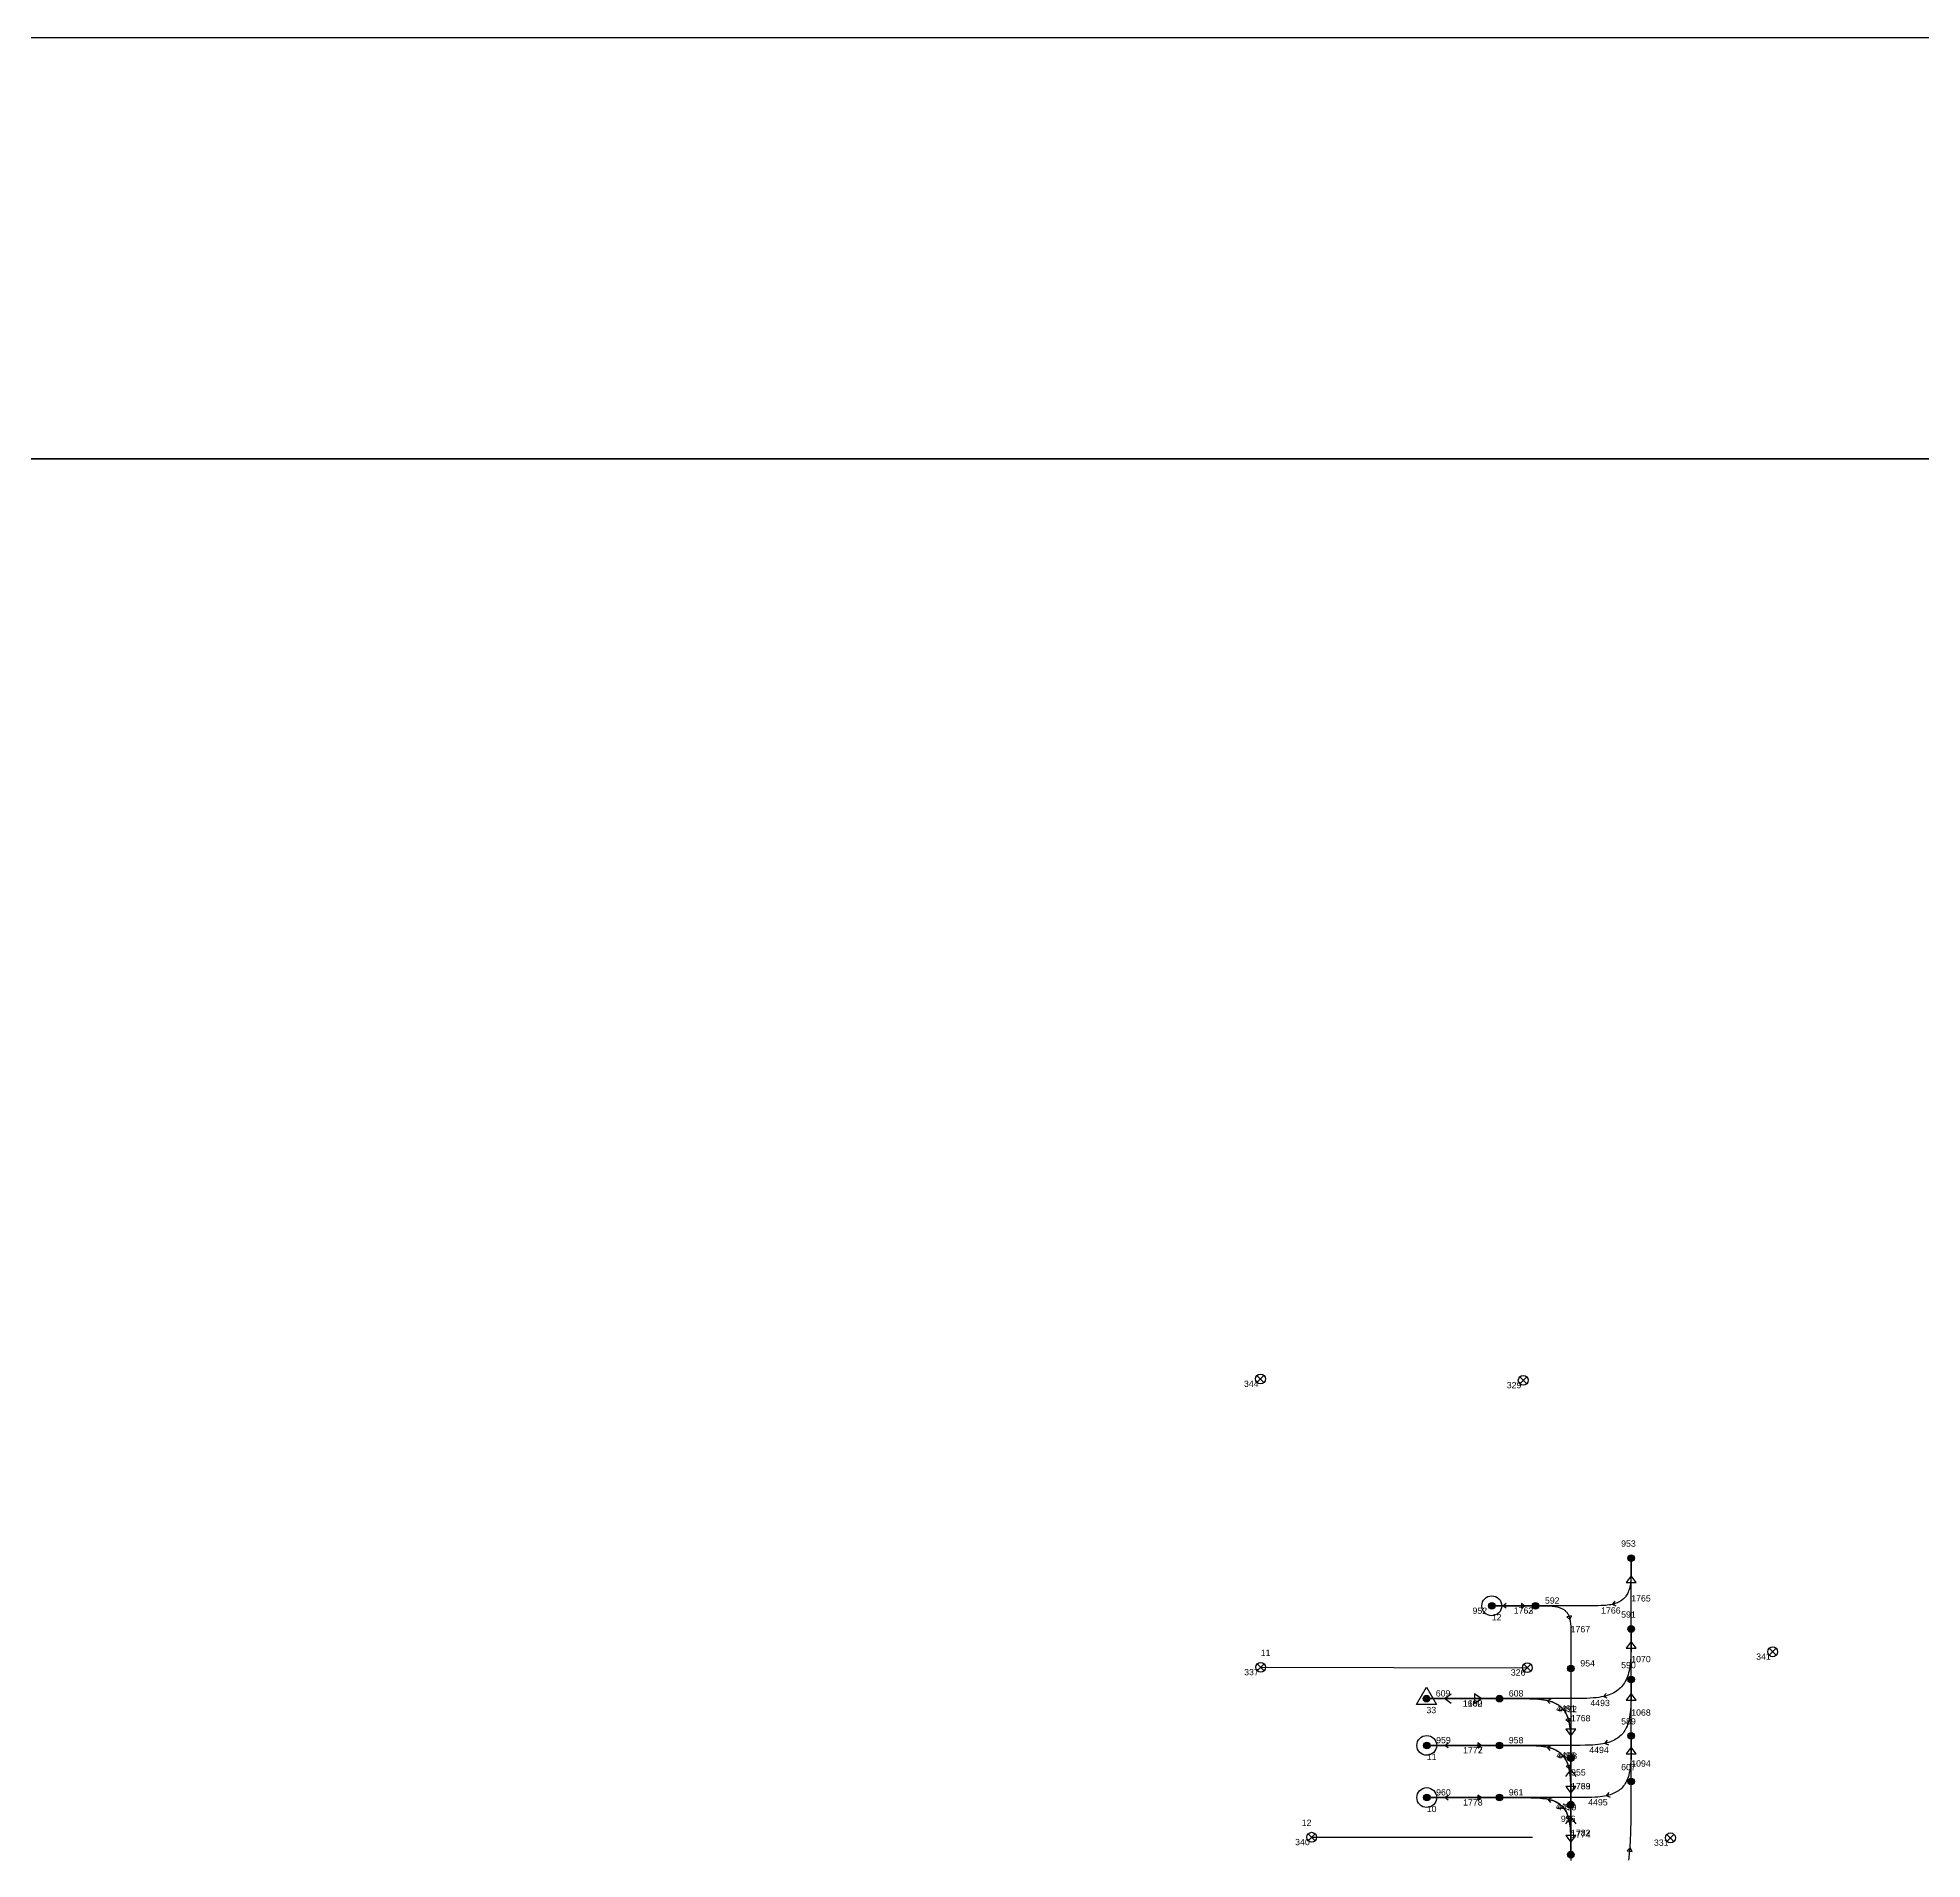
# Model space of a CAD drawing. Header units: millimetres. Extents: x 1508 to 209369, y 3688 to 146097.
# Drawn here: x 95389 to 152379, y 90996 to 146097 of the extents above; entities that cross this region are included whole.
import ezdxf

# ---------------------------------------------------------------- set-up
doc = ezdxf.new("R2010")
doc.units = ezdxf.units.MM
doc.layers.add('CAXA0', color=7, linetype='Continuous', lineweight=70)
for name, color, linetype, true_color in [('Ndc8_Activity_BanYun', 1, 'Continuous', 0xff0000), ('Ndc8_Activity_BanYunID', 1, 'Continuous', 0xff0000), ('Ndc8_DrawingLine', 7, 'Continuous', 0x000000), ('Ndc8_DrawingLineID', 7, 'Continuous', 0x000000), ('Ndc8_Forward', 5, 'Continuous', 0x0000ff), ('Ndc8_ForwardID', 5, 'Continuous', 0x0000ff), ('Ndc8_Home_Template', 1, 'Continuous', 0xff0000), ('Ndc8_Home_TemplateID', 1, 'Continuous', 0xff0000), ('Ndc8_NavigationArea', 7, 'Continuous', 0x800080), ('Ndc8_Point', 7, 'Continuous', 0x000080), ('Ndc8_PointID', 7, 'Continuous', 0x000080), ('Ndc8_Reflector', 7, 'Continuous', 0x008000), ('Ndc8_ReflectorID', 7, 'Continuous', 0x008000), ('Ndc8_Reverse', 5, 'Continuous', 0x0000ff), ('Ndc8_ReverseID', 5, 'Continuous', 0x0000ff), ('Ndc8_SD1_BWD_AutoLoadEnabled', 7, 'Continuous', 0x0080c0), ('Ndc8_SD1_BWD_AutoLoadEnabledID', 7, 'Continuous', 0x0080c0), ('Ndc8_SD1_BWD_LoadOperation', 5, 'Continuous', 0x0000ff), ('Ndc8_SD1_BWD_LoadOperationID', 5, 'Continuous', 0x0000ff), ('Ndc8_SD1_Fwd_CurveRight', 1, 'Continuous', 0xff0000), ('Ndc8_SD1_Fwd_CurveRightID', 1, 'Continuous', 0xff0000), ('Ndc8_SD1_Fwd_NoForkAutoAdjust', 5, 'Continuous', 0x0000ff), ('Ndc8_SD1_Fwd_NoForkAutoAdjustID', 5, 'Continuous', 0x0000ff), ('Ndc8_SD1_JiangCha', 7, 'Continuous', 0x0000a0), ('Ndc8_SD1_JiangChaID', 7, 'Continuous', 0x0000a0)]:
    doc.layers.add(name, color=color, linetype=linetype, true_color=true_color)
doc.styles.add('Ndc8Style', font='arial.ttf', dxfattribs={"height": 0.2})

msp = doc.modelspace()

# ---------------------------------------------------------------- hatches: boundary and pattern name
at = {"layer": 'Ndc8_Point'}
h = msp.add_hatch(color=256, dxfattribs=at)
edge = h.paths.add_edge_path(flags=0)
edge.add_arc((143576, 100109), 100, 0, 360)
h = msp.add_hatch(color=256, dxfattribs=at)
edge = h.paths.add_edge_path(flags=0)
edge.add_arc((139360, 98665), 100, 0, 360)
h = msp.add_hatch(color=256, dxfattribs=at)
edge = h.paths.add_edge_path(flags=0)
edge.add_arc((140685, 98665), 100, 0, 360)
h = msp.add_hatch(color=256, dxfattribs=at)
edge = h.paths.add_edge_path(flags=0)
edge.add_arc((143576, 97962), 100, 0, 360)
h = msp.add_hatch(color=256, dxfattribs=at)
edge = h.paths.add_edge_path(flags=0)
edge.add_arc((141754, 96766), 100, 0, 360)
h = msp.add_hatch(color=256, dxfattribs=at)
edge = h.paths.add_edge_path(flags=0)
edge.add_arc((143576, 96433), 100, 0, 360)
h = msp.add_hatch(color=256, dxfattribs=at)
edge = h.paths.add_edge_path(flags=0)
edge.add_arc((137384, 95857), 100, 0, 360)
h = msp.add_hatch(color=256, dxfattribs=at)
edge = h.paths.add_edge_path(flags=0)
edge.add_arc((139591, 95857), 100, 0, 360)
h = msp.add_hatch(color=256, dxfattribs=at)
edge = h.paths.add_edge_path(flags=0)
edge.add_arc((143576, 94732), 100, 0, 360)
h = msp.add_hatch(color=256, dxfattribs=at)
edge = h.paths.add_edge_path(flags=0)
edge.add_arc((137394, 94442), 100, 0, 360)
h = msp.add_hatch(color=256, dxfattribs=at)
edge = h.paths.add_edge_path(flags=0)
edge.add_arc((139591, 94442), 100, 0, 360)
h = msp.add_hatch(color=256, dxfattribs=at)
edge = h.paths.add_edge_path(flags=0)
edge.add_arc((141754, 94055), 100, 0, 360)
h = msp.add_hatch(color=256, dxfattribs=at)
edge = h.paths.add_edge_path(flags=0)
edge.add_arc((137394, 92864), 100, 0, 360)
h = msp.add_hatch(color=256, dxfattribs=at)
edge = h.paths.add_edge_path(flags=0)
edge.add_arc((139591, 92864), 100, 0, 360)
h = msp.add_hatch(color=256, dxfattribs=at)
edge = h.paths.add_edge_path(flags=0)
edge.add_arc((143576, 93348), 100, 0, 360)
h = msp.add_hatch(color=256, dxfattribs=at)
edge = h.paths.add_edge_path(flags=0)
edge.add_arc((141754, 92649), 100, 0, 360)
h = msp.add_hatch(color=256, dxfattribs=at)
edge = h.paths.add_edge_path(flags=0)
edge.add_arc((141754, 91138), 100, 0, 360)

# ---------------------------------------------------------------- linework, layer by layer
at = {"layer": 'CAXA0', "linetype": 'Continuous', "lineweight": 70}
msp.add_line((194108, 133361), (30828, 133361), dxfattribs=at)
at = {"layer": 'Ndc8_Activity_BanYun'}
for centre in [(139360, 98665), (137394, 94442), (137394, 92864)]:
    msp.add_circle(centre, 300, dxfattribs=at)
at = {"layer": 'Ndc8_DrawingLine'}
for p, q in [((132372, 96804), (140436, 96793)), ((133913, 91664), (140594, 91664))]:
    msp.add_line(p, q, dxfattribs=at)
at = {"layer": 'Ndc8_Forward'}
for points in [[(143576, 97962), (143576, 98010), (143576, 98058), (143576, 98107), (143576, 98155), (143576, 98204), (143576, 98252), (143576, 98302), (143576, 98351), (143576, 98401), (143576, 98451), (143576, 98502), (143576, 98553), (143576, 98605), (143576, 98657), (143576, 98657), (143576, 98710), (143576, 98763), (143576, 98817), (143576, 98871), (143576, 98926), (143576, 98981), (143576, 99035), (143576, 99090), (143576, 99145), (143576, 99200), (143576, 99254), (143576, 99308), (143576, 99361), (143576, 99414), (143576, 99414), (143576, 99466), (143576, 99518), (143576, 99569), (143576, 99620), (143576, 99670), (143576, 99720), (143576, 99769), (143576, 99819), (143576, 99867), (143576, 99916), (143576, 99964), (143576, 100013), (143576, 100061), (143576, 100109)], [(143576, 99573), (143426, 99373), (143726, 99373), (143576, 99573)], [(143576, 97580), (143426, 97380), (143726, 97380), (143576, 97580)], [(143576, 96433), (143576, 96469), (143576, 96506), (143576, 96542), (143576, 96579), (143576, 96615), (143576, 96652), (143576, 96688), (143576, 96724), (143576, 96761), (143576, 96797), (143576, 96834), (143576, 96870), (143576, 96906), (143576, 96943), (143576, 96943), (143576, 96979), (143576, 97016), (143576, 97052), (143576, 97088), (143576, 97125), (143576, 97161), (143576, 97198), (143576, 97234), (143576, 97270), (143576, 97307), (143576, 97343), (143576, 97379), (143576, 97416), (143576, 97452), (143576, 97452), (143576, 97489), (143576, 97525), (143576, 97561), (143576, 97598), (143576, 97634), (143576, 97671), (143576, 97707), (143576, 97743), (143576, 97780), (143576, 97816), (143576, 97853), (143576, 97889), (143576, 97926), (143576, 97962)], [(141754, 96766), (141754, 96705), (141754, 96645), (141754, 96584), (141754, 96523), (141754, 96462), (141754, 96401), (141754, 96339), (141754, 96277), (141754, 96214), (141754, 96151), (141754, 96087), (141754, 96022), (141754, 95957), (141754, 95891), (141754, 95891), (141754, 95824), (141754, 95756), (141754, 95688), (141754, 95619), (141754, 95550), (141754, 95480), (141754, 95411), (141754, 95341), (141754, 95271), (141754, 95202), (141754, 95133), (141754, 95065), (141754, 94997), (141754, 94930), (141754, 94930), (141754, 94864), (141754, 94799), (141754, 94734), (141754, 94670), (141754, 94607), (141754, 94544), (141754, 94482), (141754, 94420), (141754, 94359), (141754, 94298), (141754, 94237), (141754, 94176), (141754, 94116), (141754, 94055)], [(143576, 94732), (143576, 94769), (143576, 94806), (143576, 94844), (143576, 94881), (143576, 94919), (143576, 94957), (143576, 94995), (143576, 95034), (143576, 95073), (143576, 95112), (143576, 95152), (143576, 95193), (143576, 95234), (143576, 95276), (143576, 95276), (143576, 95318), (143576, 95361), (143576, 95405), (143576, 95449), (143576, 95493), (143576, 95538), (143576, 95582), (143576, 95627), (143576, 95672), (143576, 95716), (143576, 95760), (143576, 95804), (143576, 95847), (143576, 95890), (143576, 95890), (143576, 95931), (143576, 95972), (143576, 96013), (143576, 96053), (143576, 96092), (143576, 96131), (143576, 96170), (143576, 96208), (143576, 96246), (143576, 96284), (143576, 96321), (143576, 96359), (143576, 96396), (143576, 96433)], [(137384, 95857), (137437, 95857), (137489, 95857), (137542, 95857), (137594, 95857), (137647, 95857), (137699, 95857), (137752, 95857), (137805, 95857), (137857, 95857), (137910, 95857), (137962, 95857), (138015, 95857), (138067, 95857), (138120, 95857), (138120, 95857), (138172, 95857), (138225, 95857), (138277, 95857), (138330, 95857), (138382, 95857), (138435, 95857), (138488, 95857), (138540, 95857), (138593, 95857), (138645, 95857), (138698, 95857), (138750, 95857), (138803, 95857), (138855, 95857), (138855, 95857), (138908, 95857), (138960, 95857), (139013, 95857), (139065, 95857), (139118, 95857), (139170, 95857), (139223, 95857), (139276, 95857), (139328, 95857), (139381, 95857), (139433, 95857), (139486, 95857), (139538, 95857), (139591, 95857)], [(139039, 95857), (138839, 96007), (138839, 95707), (139039, 95857)], [(143576, 96008), (143426, 95808), (143726, 95808), (143576, 96008)], [(141754, 94732), (141904, 94932), (141604, 94932), (141754, 94732)], [(143576, 93348), (143576, 93381), (143576, 93414), (143576, 93447), (143576, 93480), (143576, 93513), (143576, 93546), (143576, 93579), (143576, 93611), (143576, 93644), (143576, 93677), (143576, 93710), (143576, 93743), (143576, 93776), (143576, 93809), (143576, 93809), (143576, 93842), (143576, 93875), (143576, 93908), (143576, 93941), (143576, 93974), (143576, 94007), (143576, 94040), (143576, 94073), (143576, 94106), (143576, 94139), (143576, 94172), (143576, 94205), (143576, 94238), (143576, 94271), (143576, 94271), (143576, 94304), (143576, 94337), (143576, 94370), (143576, 94403), (143576, 94436), (143576, 94469), (143576, 94501), (143576, 94534), (143576, 94567), (143576, 94600), (143576, 94633), (143576, 94666), (143576, 94699), (143576, 94732)], [(141754, 94055), (141754, 94022), (141754, 93988), (141754, 93955), (141754, 93921), (141754, 93888), (141754, 93854), (141754, 93821), (141754, 93787), (141754, 93754), (141754, 93720), (141754, 93687), (141754, 93653), (141754, 93620), (141754, 93586), (141754, 93586), (141754, 93553), (141754, 93519), (141754, 93486), (141754, 93452), (141754, 93419), (141754, 93385), (141754, 93352), (141754, 93319), (141754, 93285), (141754, 93252), (141754, 93218), (141754, 93185), (141754, 93151), (141754, 93118), (141754, 93118), (141754, 93084), (141754, 93051), (141754, 93017), (141754, 92984), (141754, 92950), (141754, 92917), (141754, 92883), (141754, 92850), (141754, 92816), (141754, 92783), (141754, 92749), (141754, 92716), (141754, 92682), (141754, 92649)], [(143576, 94386), (143426, 94186), (143726, 94186), (143576, 94386)], [(141754, 93001), (141904, 93201), (141604, 93201), (141754, 93001)], [(143507, 90972), (143513, 91030), (143519, 91086), (143524, 91141), (143529, 91194), (143533, 91245), (143537, 91295), (143541, 91344), (143545, 91392), (143548, 91442), (143551, 91493), (143554, 91546), (143556, 91601), (143559, 91658), (143561, 91717), (143563, 91778), (143565, 91841), (143567, 91908), (143569, 91978), (143570, 92053), (143572, 92132), (143573, 92217), (143574, 92310), (143575, 92412), (143575, 92528), (143576, 92666), (143576, 92846), (143576, 93280), (143576, 93280), (143576, 93348)], [(141754, 92649), (141754, 92613), (141754, 92577), (141754, 92541), (141754, 92505), (141754, 92469), (141754, 92433), (141754, 92397), (141754, 92361), (141754, 92325), (141754, 92289), (141754, 92253), (141754, 92217), (141754, 92181), (141754, 92145), (141754, 92145), (141754, 92109), (141754, 92073), (141754, 92037), (141754, 92001), (141754, 91965), (141754, 91929), (141754, 91893), (141754, 91858), (141754, 91822), (141754, 91786), (141754, 91750), (141754, 91714), (141754, 91678), (141754, 91642), (141754, 91642), (141754, 91606), (141754, 91570), (141754, 91534), (141754, 91498), (141754, 91462), (141754, 91426), (141754, 91390), (141754, 91354), (141754, 91318), (141754, 91282), (141754, 91246), (141754, 91210), (141754, 91174), (141754, 91138)], [(141754, 91516), (141904, 91716), (141604, 91716), (141754, 91516)], [(143541, 91344), (143458, 91251), (143608, 91238), (143541, 91344)], [(141754, 91138), (141754, 91079), (141754, 91021), (141754, 90962)]]:
    msp.add_lwpolyline(points, dxfattribs=at)
at = {"layer": 'Ndc8_Home_Template'}
msp.add_lwpolyline([(137684, 95684), (137084, 95684), (137384, 96203)], close=True, dxfattribs=at)
at = {"layer": 'Ndc8_NavigationArea'}
msp.add_lwpolyline([(1688, 3728), (209369, 3728), (209369, 146097), (1688, 146097)], close=True, dxfattribs=at)
at = {"layer": 'Ndc8_Point'}
for centre in [(143576, 100109), (139360, 98665), (140685, 98665), (143576, 97962), (141754, 96766), (143576, 96433), (137384, 95857), (139591, 95857), (143576, 94732), (137394, 94442), (139591, 94442), (141754, 94055), (137394, 92864), (139591, 92864), (143576, 93348), (141754, 92649), (141754, 91138)]:
    msp.add_circle(centre, 100, dxfattribs=at)
at = {"layer": 'Ndc8_Reflector'}
for p, q in [((132472, 105632), (132260, 105420)), ((132260, 105632), (132472, 105420)), ((140418, 105591), (140206, 105379)), ((140206, 105591), (140418, 105379)), ((132478, 96910), (132266, 96698)), ((132266, 96910), (132478, 96698)), ((140542, 96899), (140330, 96687)), ((140330, 96899), (140542, 96687)), ((147961, 97380), (147749, 97168)), ((147749, 97380), (147961, 97168)), ((134019, 91770), (133807, 91558)), ((133807, 91770), (134019, 91558)), ((144869, 91751), (144657, 91539)), ((144657, 91751), (144869, 91539))]:
    msp.add_line(p, q, dxfattribs=at)
for centre in [(132366, 105526), (140312, 105485), (132372, 96804), (140436, 96793), (147855, 97274), (133913, 91664), (144763, 91645)]:
    msp.add_circle(centre, 150, dxfattribs=at)
at = {"layer": 'Ndc8_Reverse'}
for points in [[(143576, 97962), (143576, 97902), (143575, 97497), (143573, 97329), (143569, 97201), (143563, 97093), (143556, 96999), (143548, 96914), (143537, 96837), (143525, 96765), (143512, 96699), (143497, 96637), (143480, 96579), (143461, 96524), (143441, 96473), (143419, 96424), (143396, 96378), (143370, 96334), (143343, 96293), (143314, 96254), (143283, 96217), (143251, 96182), (143216, 96150), (143179, 96119), (143140, 96090), (143099, 96063), (143055, 96037), (143009, 96014), (142960, 95992), (142909, 95972), (142854, 95953), (142796, 95936), (142734, 95921), (142668, 95908), (142596, 95896), (142519, 95885), (142434, 95877), (142340, 95870), (142232, 95864), (142104, 95860), (141936, 95858), (141531, 95857), (141531, 95857), (139591, 95857)], [(139591, 95857), (139565, 95857), (139539, 95857), (139513, 95857), (139486, 95857), (139458, 95857), (139430, 95857), (139401, 95857), (139371, 95857), (139340, 95857), (139308, 95857), (139274, 95857), (139239, 95857), (139201, 95857), (139162, 95857), (139162, 95857), (139122, 95857), (139079, 95857), (139034, 95857), (138988, 95857), (138941, 95857), (138893, 95857), (138843, 95857), (138793, 95858), (138742, 95858), (138690, 95858), (138638, 95858), (138586, 95858), (138534, 95858), (138482, 95858), (138482, 95858), (138430, 95858), (138379, 95858), (138328, 95858), (138277, 95858), (138228, 95858), (138179, 95858), (138131, 95857), (138083, 95857), (138037, 95857), (137992, 95857), (137949, 95857), (137906, 95857), (137865, 95857), (137825, 95857), (137825, 95857), (137787, 95857), (137751, 95857), (137715, 95857), (137681, 95857), (137648, 95857), (137616, 95857), (137585, 95857), (137555, 95857), (137526, 95857), (137497, 95857), (137468, 95857), (137440, 95857), (137412, 95857), (137384, 95857)], [(138134, 95707), (137934, 95857), (138134, 96007)], [(141754, 94055), (141754, 94115), (141753, 94460), (141751, 94603), (141748, 94712), (141743, 94804), (141737, 94884), (141730, 94957), (141721, 95023), (141711, 95083), (141699, 95140), (141686, 95193), (141672, 95242), (141656, 95289), (141639, 95333), (141621, 95374), (141600, 95413), (141579, 95451), (141556, 95486), (141531, 95519), (141505, 95550), (141477, 95580), (141447, 95608), (141416, 95634), (141383, 95659), (141348, 95682), (141310, 95703), (141271, 95724), (141230, 95742), (141186, 95759), (141139, 95775), (141090, 95789), (141037, 95802), (140980, 95814), (140920, 95824), (140854, 95833), (140781, 95840), (140701, 95846), (140609, 95851), (140500, 95854), (140357, 95856), (140012, 95857), (140012, 95857), (139591, 95857)], [(141118, 95707), (141037, 95802), (141151, 95853)], [(142848, 95869), (142734, 95921), (142816, 96016)], [(141754, 92649), (141754, 92666), (141754, 92683), (141754, 92700), (141754, 92717), (141754, 92734), (141754, 92752), (141754, 92771), (141754, 92790), (141754, 92810), (141754, 92831), (141754, 92852), (141754, 92875), (141754, 92898), (141754, 92923), (141754, 92923), (141754, 92949), (141754, 92976), (141754, 93004), (141754, 93033), (141754, 93063), (141754, 93094), (141754, 93125), (141755, 93157), (141755, 93189), (141755, 93221), (141755, 93254), (141755, 93287), (141755, 93319), (141755, 93352), (141755, 93352), (141755, 93385), (141755, 93417), (141755, 93449), (141755, 93481), (141755, 93512), (141755, 93543), (141754, 93573), (141754, 93603), (141754, 93632), (141754, 93661), (141754, 93689), (141754, 93716), (141754, 93742), (141754, 93768), (141754, 93768), (141754, 93792), (141754, 93816), (141754, 93838), (141754, 93860), (141754, 93882), (141754, 93902), (141754, 93923), (141754, 93942), (141754, 93962), (141754, 93981), (141754, 94000), (141754, 94018), (141754, 94037), (141754, 94055)], [(141604, 93505), (141754, 93705), (141904, 93505)], [(141754, 91138), (141754, 91156), (141754, 91174), (141754, 91193), (141754, 91212), (141754, 91231), (141754, 91251), (141754, 91271), (141754, 91292), (141754, 91315), (141754, 91338), (141754, 91362), (141754, 91388), (141754, 91415), (141754, 91443), (141754, 91443), (141754, 91473), (141754, 91505), (141754, 91538), (141754, 91572), (141754, 91607), (141754, 91642), (141754, 91679), (141755, 91716), (141755, 91753), (141755, 91790), (141755, 91828), (141755, 91865), (141755, 91902), (141755, 91939), (141755, 91939), (141755, 91975), (141755, 92011), (141755, 92046), (141755, 92080), (141755, 92113), (141755, 92146), (141754, 92178), (141754, 92209), (141754, 92239), (141754, 92268), (141754, 92296), (141754, 92324), (141754, 92350), (141754, 92375), (141754, 92375), (141754, 92399), (141754, 92422), (141754, 92445), (141754, 92466), (141754, 92486), (141754, 92506), (141754, 92526), (141754, 92544), (141754, 92562), (141754, 92580), (141754, 92598), (141754, 92615), (141754, 92632), (141754, 92649)], [(141604, 92072), (141754, 92272), (141904, 92072)]]:
    msp.add_lwpolyline(points, dxfattribs=at)
at = {"layer": 'Ndc8_SD1_BWD_AutoLoadEnabled'}
for points in [[(143576, 100109), (143576, 100049), (143575, 99775), (143574, 99661), (143571, 99575), (143567, 99502), (143563, 99438), (143557, 99380), (143550, 99328), (143542, 99280), (143533, 99235), (143522, 99193), (143511, 99153), (143498, 99116), (143485, 99082), (143470, 99049), (143454, 99017), (143437, 98988), (143418, 98960), (143399, 98934), (143378, 98909), (143356, 98885), (143332, 98863), (143307, 98842), (143281, 98823), (143253, 98804), (143224, 98787), (143192, 98771), (143159, 98756), (143125, 98743), (143088, 98730), (143048, 98719), (143006, 98708), (142961, 98699), (142913, 98691), (142861, 98684), (142803, 98678), (142739, 98674), (142666, 98670), (142580, 98667), (142466, 98666), (142192, 98665), (142192, 98665), (140685, 98665)], [(143120, 98657), (143006, 98708), (143087, 98803)], [(143576, 96433), (143576, 96373), (143575, 95990), (143573, 95832), (143569, 95711), (143564, 95609), (143557, 95520), (143549, 95440), (143539, 95367), (143528, 95300), (143515, 95237), (143501, 95178), (143485, 95124), (143468, 95072), (143449, 95023), (143428, 94977), (143406, 94934), (143382, 94893), (143356, 94854), (143329, 94817), (143300, 94782), (143269, 94749), (143236, 94718), (143201, 94689), (143164, 94662), (143125, 94636), (143084, 94612), (143041, 94590), (142995, 94569), (142946, 94550), (142894, 94533), (142840, 94517), (142781, 94503), (142718, 94490), (142651, 94479), (142578, 94469), (142498, 94461), (142409, 94454), (142307, 94449), (142186, 94445), (142028, 94443), (141645, 94442), (141645, 94442), (139591, 94442)], [(143576, 94732), (143576, 94672), (143575, 94314), (143573, 94166), (143570, 94052), (143565, 93957), (143559, 93873), (143551, 93798), (143542, 93730), (143531, 93667), (143519, 93608), (143506, 93554), (143491, 93502), (143475, 93454), (143457, 93408), (143437, 93365), (143417, 93324), (143394, 93286), (143370, 93249), (143345, 93215), (143317, 93182), (143288, 93152), (143258, 93123), (143225, 93095), (143191, 93070), (143154, 93046), (143116, 93023), (143075, 93003), (143032, 92983), (142986, 92965), (142938, 92949), (142886, 92934), (142832, 92921), (142773, 92909), (142710, 92898), (142642, 92889), (142567, 92881), (142483, 92875), (142388, 92870), (142274, 92867), (142126, 92865), (141768, 92864), (141768, 92864), (139591, 92864)], [(141754, 92649), (141754, 92709), (141753, 93052), (141751, 93194), (141748, 93303), (141743, 93394), (141737, 93474), (141730, 93546), (141721, 93612), (141711, 93672), (141700, 93729), (141687, 93781), (141672, 93830), (141657, 93877), (141640, 93920), (141621, 93962), (141601, 94001), (141580, 94038), (141557, 94073), (141532, 94106), (141506, 94137), (141478, 94166), (141449, 94194), (141418, 94220), (141385, 94245), (141350, 94268), (141313, 94289), (141274, 94309), (141232, 94328), (141189, 94345), (141142, 94360), (141093, 94375), (141041, 94388), (140984, 94399), (140924, 94409), (140858, 94418), (140786, 94425), (140706, 94431), (140615, 94436), (140506, 94439), (140364, 94441), (140021, 94442), (140021, 94442), (139591, 94442)], [(141123, 94293), (141041, 94388), (141155, 94440)], [(142895, 94451), (142781, 94503), (142862, 94598)], [(142946, 92869), (142832, 92921), (142913, 93016)], [(141754, 91138), (141754, 91198), (141753, 91528), (141751, 91665), (141748, 91769), (141744, 91857), (141738, 91934), (141731, 92003), (141722, 92066), (141713, 92124), (141702, 92178), (141689, 92229), (141676, 92276), (141661, 92321), (141644, 92363), (141626, 92402), (141607, 92440), (141586, 92475), (141564, 92509), (141541, 92541), (141516, 92571), (141489, 92599), (141461, 92626), (141431, 92651), (141399, 92674), (141365, 92696), (141330, 92717), (141292, 92736), (141253, 92754), (141211, 92771), (141166, 92786), (141119, 92799), (141068, 92812), (141014, 92823), (140956, 92832), (140893, 92841), (140824, 92848), (140747, 92854), (140659, 92858), (140555, 92861), (140418, 92863), (140088, 92864), (140088, 92864), (139591, 92864)], [(141149, 92717), (141068, 92812), (141182, 92863)]]:
    msp.add_lwpolyline(points, dxfattribs=at)
at = {"layer": 'Ndc8_SD1_BWD_LoadOperation'}
for points in [[(140685, 98665), (139360, 98665)], [(139791, 98590), (139691, 98665), (139791, 98740)], [(139591, 94442), (137394, 94442)], [(138043, 94367), (137943, 94442), (138043, 94517)], [(138043, 92789), (137943, 92864), (138043, 92939)], [(139591, 92864), (137394, 92864)]]:
    msp.add_lwpolyline(points, dxfattribs=at)
at = {"layer": 'Ndc8_SD1_Fwd_CurveRight'}
for points in [[(139591, 95857), (140012, 95857), (140357, 95856), (140500, 95854), (140609, 95851), (140701, 95846), (140781, 95840), (140854, 95833), (140920, 95824), (140980, 95814), (141037, 95802), (141090, 95789), (141139, 95775), (141186, 95759), (141230, 95742), (141271, 95724), (141310, 95703), (141348, 95682), (141383, 95659), (141416, 95634), (141447, 95608), (141477, 95580), (141505, 95550), (141531, 95519), (141556, 95486), (141579, 95451), (141600, 95413), (141621, 95374), (141639, 95333), (141656, 95289), (141672, 95242), (141686, 95193), (141699, 95140), (141711, 95083), (141721, 95023), (141730, 94957), (141737, 94884), (141743, 94804), (141748, 94712), (141751, 94603), (141753, 94460), (141754, 94115), (141754, 94115), (141754, 94055)], [(141699, 95140), (141750, 95254), (141604, 95221), (141699, 95140)]]:
    msp.add_lwpolyline(points, dxfattribs=at)
at = {"layer": 'Ndc8_SD1_Fwd_NoForkAutoAdjust'}
for points in [[(139360, 98665), (140685, 98665)], [(140354, 98665), (140254, 98740), (140254, 98590), (140354, 98665)], [(137394, 94442), (139591, 94442)], [(139042, 94442), (138942, 94517), (138942, 94367), (139042, 94442)], [(139042, 92864), (138942, 92939), (138942, 92789), (139042, 92864)], [(137394, 92864), (139591, 92864)]]:
    msp.add_lwpolyline(points, dxfattribs=at)
at = {"layer": 'Ndc8_SD1_JiangCha'}
for points in [[(140685, 98665), (140745, 98665), (140945, 98665), (141028, 98663), (141091, 98661), (141144, 98659), (141191, 98655), (141233, 98651), (141271, 98646), (141306, 98640), (141339, 98633), (141369, 98626), (141398, 98618), (141425, 98608), (141450, 98598), (141474, 98588), (141497, 98576), (141519, 98564), (141539, 98550), (141558, 98536), (141576, 98521), (141593, 98504), (141610, 98487), (141625, 98469), (141639, 98450), (141653, 98430), (141665, 98408), (141677, 98385), (141687, 98361), (141697, 98336), (141707, 98309), (141715, 98280), (141722, 98250), (141729, 98217), (141735, 98182), (141740, 98144), (141744, 98102), (141748, 98055), (141750, 98002), (141752, 97939), (141754, 97856), (141754, 97656), (141754, 97656), (141754, 96766)], [(141722, 98250), (141774, 98364), (141627, 98331), (141722, 98250)], [(139591, 94442), (140021, 94442), (140364, 94441), (140506, 94439), (140615, 94436), (140706, 94431), (140786, 94425), (140858, 94418), (140924, 94409), (140984, 94399), (141041, 94388), (141093, 94375), (141142, 94360), (141189, 94345), (141232, 94328), (141274, 94309), (141313, 94289), (141350, 94268), (141385, 94245), (141418, 94220), (141449, 94194), (141478, 94166), (141506, 94137), (141532, 94106), (141557, 94073), (141580, 94038), (141601, 94001), (141621, 93962), (141640, 93920), (141657, 93877), (141672, 93830), (141687, 93781), (141700, 93729), (141711, 93672), (141721, 93612), (141730, 93546), (141737, 93474), (141743, 93394), (141748, 93303), (141751, 93194), (141753, 93052), (141754, 92709), (141754, 92709), (141754, 92649)], [(141700, 93729), (141752, 93843), (141605, 93811), (141700, 93729)], [(139591, 92864), (140088, 92864), (140418, 92863), (140555, 92861), (140659, 92858), (140747, 92854), (140824, 92848), (140893, 92841), (140956, 92832), (141014, 92823), (141068, 92812), (141119, 92799), (141166, 92786), (141211, 92771), (141253, 92754), (141292, 92736), (141330, 92717), (141365, 92696), (141399, 92674), (141431, 92651), (141461, 92626), (141489, 92599), (141516, 92571), (141541, 92541), (141564, 92509), (141586, 92475), (141607, 92440), (141626, 92402), (141644, 92363), (141661, 92321), (141676, 92276), (141689, 92229), (141702, 92178), (141713, 92124), (141722, 92066), (141731, 92003), (141738, 91934), (141744, 91857), (141748, 91769), (141751, 91665), (141753, 91528), (141754, 91198), (141754, 91198), (141754, 91138)], [(141702, 92178), (141753, 92292), (141607, 92259), (141702, 92178)]]:
    msp.add_lwpolyline(points, dxfattribs=at)

# ---------------------------------------------------------------- texts
at = {"layer": 'Ndc8_Activity_BanYunID', "style": 'Ndc8Style'}
for s, p in [('12', (139360, 98225)), ('11', (137394, 94002)), ('10', (137394, 92424))]:
    msp.add_text(s, height=190, dxfattribs=at).set_placement(p)
at = {"layer": 'Ndc8_DrawingLineID', "style": 'Ndc8Style'}
for s, p in [('11', (132372, 97147)), ('12', (133612, 92007))]:
    msp.add_text(s, height=190, dxfattribs=at).set_placement(p)
at = {"layer": 'Ndc8_ForwardID', "style": 'Ndc8Style'}
for s, p in [('1765', (143576, 98795)), ('1070', (143576, 96958)), ('1662', (138488, 95617)), ('1768', (141754, 95171)), ('1068', (143576, 95342)), ('1094', (143576, 93800)), ('1769', (141754, 93112)), ('1774', (141754, 91653))]:
    msp.add_text(s, height=190, dxfattribs=at).set_placement(p)
at = {"layer": 'Ndc8_Home_TemplateID', "style": 'Ndc8Style'}
msp.add_text('33', height=190, dxfattribs=at).set_placement((137384, 95417))
at = {"layer": 'Ndc8_PointID', "style": 'Ndc8Style'}
for s, p in [('953', (143272, 100452)), ('952', (138777, 98421)), ('592', (140968, 98729)), ('591', (143272, 98305)), ('954', (142037, 96830)), ('590', (143272, 96776)), ('609', (137667, 95921)), ('608', (139874, 95921)), ('589', (143272, 95075)), ('959', (137677, 94506)), ('958', (139874, 94506)), ('955', (141758, 93532)), ('607', (143272, 93691)), ('960', (137677, 92928)), ('961', (139874, 92928)), ('956', (141449, 92126))]:
    msp.add_text(s, height=190, dxfattribs=at).set_placement(p)
at = {"layer": 'Ndc8_ReflectorID', "style": 'Ndc8Style'}
for s, p in [('344', (131866, 105286)), ('329', (139812, 105245)), ('341', (147355, 97034)), ('337', (131872, 96564)), ('326', (139936, 96553)), ('340', (133413, 91424)), ('331', (144263, 91405))]:
    msp.add_text(s, height=190, dxfattribs=at).set_placement(p)
at = {"layer": 'Ndc8_ReverseID', "style": 'Ndc8Style'}
for s, p in [('1100', (138482, 95618)), ('4493', (142340, 95630)), ('4491', (141310, 95463)), ('1783', (141755, 93112)), ('1782', (141755, 91699))]:
    msp.add_text(s, height=190, dxfattribs=at).set_placement(p)
at = {"layer": 'Ndc8_SD1_BWD_AutoLoadEnabledID', "style": 'Ndc8Style'}
for s, p in [('1766', (142666, 98430)), ('4496', (141313, 94049)), ('4494', (142307, 94209)), ('4497', (141292, 92496)), ('4495', (142274, 92627))]:
    msp.add_text(s, height=190, dxfattribs=at).set_placement(p)
at = {"layer": 'Ndc8_SD1_BWD_LoadOperationID', "style": 'Ndc8Style'}
for s, p in [('1762', (140023, 98425)), ('1772', (138493, 94202)), ('1773', (138493, 92624))]:
    msp.add_text(s, height=190, dxfattribs=at).set_placement(p)
at = {"layer": 'Ndc8_SD1_Fwd_CurveRightID', "style": 'Ndc8Style'}
msp.add_text('4492', height=190, dxfattribs=at).set_placement((141348, 95442))
at = {"layer": 'Ndc8_SD1_Fwd_NoForkAutoAdjustID', "style": 'Ndc8Style'}
for s, p in [('1763', (140023, 98425)), ('1777', (138493, 94202)), ('1778', (138493, 92624))]:
    msp.add_text(s, height=190, dxfattribs=at).set_placement(p)
at = {"layer": 'Ndc8_SD1_JiangChaID', "style": 'Ndc8Style'}
for s, p in [('1767', (141744, 97862)), ('4498', (141350, 94028)), ('4499', (141330, 92477))]:
    msp.add_text(s, height=190, dxfattribs=at).set_placement(p)

doc.saveas('drawing.dxf')
